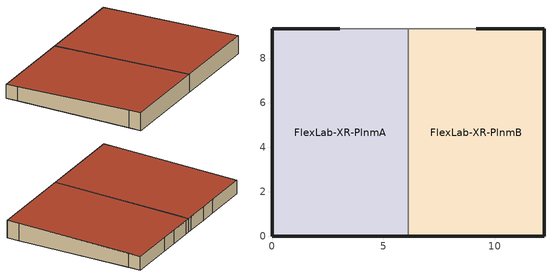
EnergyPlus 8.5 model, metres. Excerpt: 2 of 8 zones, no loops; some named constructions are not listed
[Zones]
FlexLab-XR-PlnmA
 floor to FlexLab-XR-ZoneA (Ceiling-Const): 6.1,9.32 6.1,0 0,0 0,9.32 z2.74
 wall outside (XRA-NorthWall-Const): 3.04,9.32 0,9.32 z2.74:3.66
 wall outside (XRAandB-SouthWall-Const): 0,0 6.1,0 z2.74:3.95
 wall outside (ZoneA-W1Wall-Const): 0,0,3.95 0,0.8,3.92 0,0.8,2.74 0,0,2.74
 wall outside (ZoneA-W2Wall-Const): 0,0.8,3.92 0,8.52,3.68 0,8.52,2.74 0,0.8,2.74
 wall outside (ZoneA-W3Wall-Const): 0,8.52,3.68 0,9.32,3.66 0,9.32,2.74 0,8.52,2.74
 wall to FlexLab-XR-PlnmB (ZoneA-E1Wall-Const): 6.1,0,3.95 6.1,0,2.74 6.1,0.8,2.74 6.1,0.8,3.92
 wall to FlexLab-XR-PlnmB (ZoneA-E2Wall-Const): 6.1,0.8,3.92 6.1,0.8,2.74 6.1,8.52,2.74 6.1,8.52,3.68
 wall to FlexLab-XR-PlnmB (ZoneA-E3Wall-Const): 6.1,8.52,3.68 6.1,8.52,2.74 6.1,9.32,2.74 6.1,9.32,3.66
 wall to FlexLab-XR-ElecRoom-ZoneA (ZoneA-N3Wall-Const): 4.2,9.32 3.04,9.32 z2.74:3.66
 wall to FlexLab-XR-MechRoom-ZoneA (ZoneA-N4Wall-Const): 5.75,9.32 4.2,9.32 z2.74:3.66
 wall to FlexLab-XR-MechRoom-ZoneA (ZoneA-N5Wall-Const): 6.1,9.32 5.75,9.32 z2.74:3.66
 roof outside (Roof-Const): 6.1,0,3.95 6.1,9.32,3.66 0,9.32,3.66 0,0,3.95
FlexLab-XR-PlnmB
 floor to FlexLab-XR-ZoneB (Ceiling-Const): 12.2,9.32 12.2,0 6.1,0 6.1,9.32 z2.74
 wall outside (ZoneB-E1Wall-Const): 12.2,0,3.95 12.2,0,2.74 12.2,0.8,2.74 12.2,0.8,3.92
 wall outside (ZoneB-E3Wall-Const): 12.2,8.52,3.68 12.2,8.52,2.74 12.2,9.32,2.74 12.2,9.32,3.66
 wall outside (XRB-NorthWall-Const): 12.2,9.32 9.17,9.32 z2.74:3.66
 wall outside (XRAandB-SouthWall-Const): 6.1,0 12.2,0 z2.74:3.95
 wall outside (ZoneB-E2Wall-Const): 12.2,0.8,3.92 12.2,0.8,2.74 12.2,8.52,2.74 12.2,8.52,3.68
 wall to FlexLab-XR-ElecRoom-ZoneB (ZoneB-N3Wall-Const): 9.17,9.32 8,9.32 z2.74:3.66
 wall to FlexLab-XR-MechRoom-ZoneB (ZoneB-N4Wall-Const): 8,9.32 6.46,9.32 z2.74:3.66
 wall to FlexLab-XR-MechRoom-ZoneB (ZoneB-N5Wall-Const): 6.46,9.32 6.1,9.32 z2.74:3.66
 roof outside (Roof-Const): 12.2,0,3.95 12.2,9.32,3.66 6.1,9.32,3.66 6.1,0,3.95
[Material] Roughness=MediumSmooth
Name | Thickness {m} | Conductivity {W/m-K} | Density {kg/m3} | Specific Heat {J/kg-K} | Thermal Absorptance | Solar Absorptance | Visible Absorptance
Plywood 1/2" | 0.0127 | 0.115 | 545 | 1213 | 0.9 | 0.5 | 0.5
Plywood 3/4" | 0.0191 | 0.115 | 545 | 1213 | 0.9 | 0.5 | 0.5
Gypsum Board | 0.0159 | 0.16 | 801 | 837 | 0.15 | 0.15 | 0.63
SIP 7.25" | 0.1842 | 0.038 | 29 | 1210 | 0.9 | 0.5 | 0.5
Equiv Layer K2-Jwall South | 0.1053 | 0.096 | 873 | 1109 | 0.9 | 0.5 | 0.5
Equiv Layer K3-Jwall South | 0.1827 | 0.292 | 694 | 1287 | 0.9 | 0.5 | 0.5
Equiv Layer K1-Jwall North | 0.1016 | 0.0565 | 619.6 | 1010 | 0.9 | 0.5 | 0.5
Equiv Layer K2-Jwall North | 0.1848 | 0.184 | 747.9 | 1599 | 0.9 | 0.5 | 0.5
Equiv Layer K1-NorthWall | 0.1842 | 0.205 | 270 | 1300 | 0.9 | 0.5 | 0.5
Equiv Layer K2-NorthWall | 0.0762 | 0.0418 | 72.9 | 1249 | 0.9 | 0.5 | 0.5
Equiv Layer K5-NorthWall | 0.0889 | 0.3706 | 79.4 | 230 | 0.9 | 0.5 | 0.5
Ins Board 4" R20 | 0.1016 | 0.02884 | 20.824 | 1200 | 0.9 | 0.7 | 0.7
[Construction]
ZoneB-N3Wall-Const; ZoneA-N3Wall-Const: Plywood 3/4", Equiv Layer K2-NorthWall, Plywood 1/2", Equiv Layer K1-NorthWall, Plywood 1/2", Gypsum Board
ZoneB-N4Wall-Const; ZoneA-N4Wall-Const: Gypsum Board, Equiv Layer K5-NorthWall, Gypsum Board
ZoneB-N5Wall-Const; ZoneA-N5Wall-Const: Gypsum Board, Equiv Layer K1-Jwall North, Gypsum Board
ZoneB-W1Wall-Const: Gypsum Board, Equiv Layer K2-Jwall South, Plywood 1/2", Equiv Layer K3-Jwall South, Plywood 1/2", Equiv Layer K2-Jwall South, Gypsum Board
ZoneB-W2Wall-Const; ZoneB-WestWall-MechRoom-Const: Gypsum Board, Ins Board 4" R20, Plywood 1/2", SIP 7.25", Plywood 1/2", Ins Board 4" R20, Gypsum Board
ZoneB-W3Wall-Const: Gypsum Board, Equiv Layer K1-Jwall North, Plywood 1/2", Equiv Layer K2-Jwall North, Plywood 1/2", Equiv Layer K1-Jwall North, Gypsum Board
ZoneB-N2Wall-MechRoom-Const; ZoneB-E1Wall-MechRoom-Const; ZoneB-E2Wall-MechRoom-Const; ZoneA-W1Wall-MechRoom-Const; ZoneA-W2Wall-MechRoom-Const; ZoneA-N2Wall-MechRoom-Const: Plywood 3/4", Ins Board 4" R20, Plywood 1/2", SIP 7.25", Plywood 1/2", Gypsum Board
